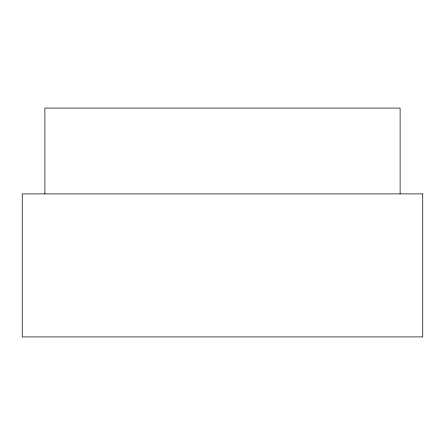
<?xml version="1.0" encoding="UTF-8"?>
<svg xmlns="http://www.w3.org/2000/svg" width="445" height="445" viewBox="0 0 445 445"><rect width="100%" height="100%" fill="white"/><g stroke="black" fill="none" stroke-linecap="round" stroke-linejoin="round"><path stroke-width="0.67" d="M400.111 193.892L400.111 108.074L44.889 108.074L44.889 193.892M422.75 193.892L22.25 193.892L22.25 336.926L422.75 336.926L422.75 193.892"/></g></svg>
